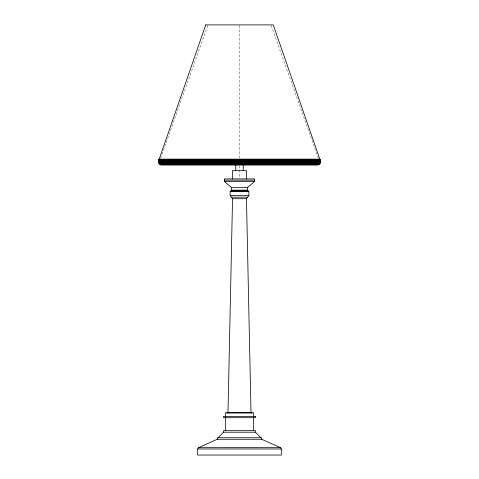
<?xml version="1.0" encoding="UTF-8"?>
<svg xmlns="http://www.w3.org/2000/svg" width="479" height="479" viewBox="0 0 479 479"><rect width="100%" height="100%" fill="white"/><g stroke="black" fill="none" stroke-linecap="round" stroke-linejoin="round"><path stroke-width="0.36" stroke-dasharray="2.4 1.8" d="M160.615 158.321L207.748 25.489M271.252 25.489L318.385 158.321M239.5 25.471L239.5 158.19M239.5 165.638L239.5 178.176"/><path stroke-width="0.72" d="M227.986 413.102L232.543 198.707L230.136 195.63L230.136 191.66L231.579 190.145L231.579 187.552L224.382 181.487L224.382 178.912L254.618 178.912L254.618 181.487L247.421 187.552L231.579 187.552M197.671 448.985L198.474 447.673L217.244 439.279L261.756 439.279L280.526 447.673L281.329 448.985L281.329 455.05L197.671 455.05L197.671 448.985L281.329 448.985M251.014 413.102L246.457 198.707L248.864 195.63L248.864 191.66L247.421 190.145L247.421 187.552M218.22 437.74L223.525 432.208L223.525 430.669L255.475 430.669L255.475 432.208L260.78 437.74M159.004 159.357L319.996 159.357M158.842 159.579L320.158 159.579M158.699 159.818L320.301 159.818M158.567 160.064L320.433 160.064M158.465 160.321L320.535 160.321M158.375 160.585L320.625 160.585M158.309 160.854L320.691 160.854M158.268 161.124L320.732 161.124M158.244 161.698L320.756 161.698M158.309 162.231L320.691 162.231M158.441 162.716L320.559 162.716M158.645 163.171L320.355 163.171M158.914 163.596L320.086 163.596M159.238 163.98L319.762 163.98M159.615 164.309L319.385 164.309M160.04 164.578L318.96 164.578M160.495 164.782L318.505 164.782M160.974 164.92L318.026 164.92M224.382 180.17L254.618 180.17M224.382 181.487L254.618 181.487M231.579 190.145L247.421 190.145M230.86 190.899L248.14 190.899M230.136 191.66L248.864 191.66M230.136 195.63L248.864 195.63M231.339 197.168L247.661 197.168M232.543 198.707L246.457 198.707M223.525 432.208L255.475 432.208M198.474 447.673L280.526 447.673M261.756 439.279L261.756 437.74L217.244 437.74L217.244 439.279M253.66 416.377L253.66 412.826L225.34 412.826L225.34 416.377M253.66 417.706L253.66 430.669M252.283 412.826L226.717 412.826M246.535 178.912L246.535 170.686L232.465 170.686L232.465 178.912M243.218 164.902L243.218 170.686M235.782 164.902L235.782 170.686M225.34 417.706L225.34 430.669M205.719 24.902L159.19 159.148L319.81 159.148L273.281 24.902L205.719 24.902M255.475 416.377L223.525 416.377L223.525 417.706L255.475 417.706L255.475 416.377"/></g></svg>
